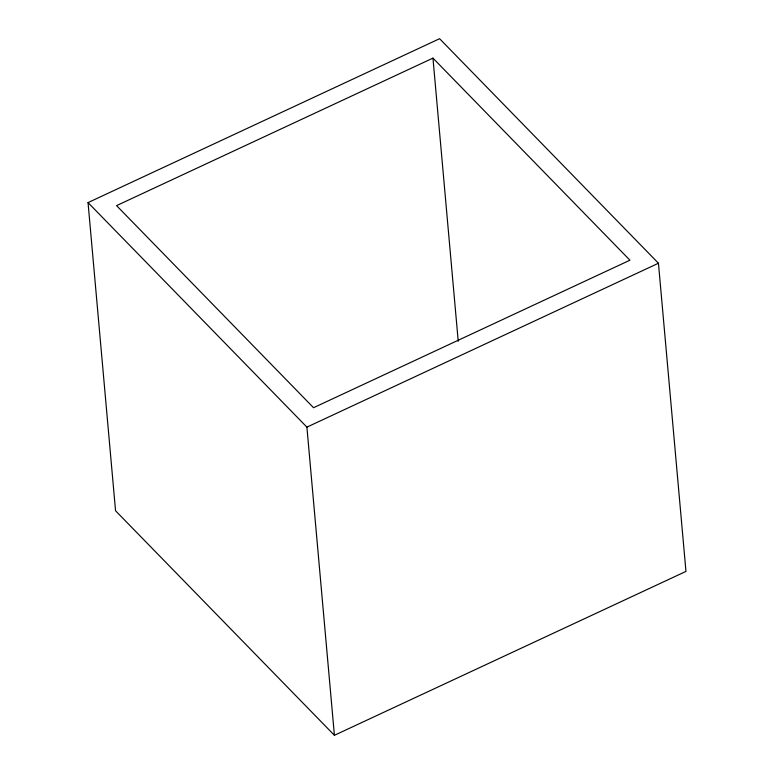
<?xml version="1.0" encoding="UTF-8"?>
<svg xmlns="http://www.w3.org/2000/svg" width="774" height="774" viewBox="0 0 774 774"><rect width="100%" height="100%" fill="white"/><g stroke="black" fill="none" stroke-linecap="round" stroke-linejoin="round"><path stroke-width="1.16" d="M88.043 202.595L439.593 38.7L658.451 263.237L685.957 571.406L334.407 735.3L115.549 510.763L88.043 202.595L306.901 427.132L334.407 735.3M432.956 58.118L116.564 205.623L313.538 407.714L629.93 260.209L432.956 58.118L458.227 341.286M306.901 427.132L658.451 263.237"/></g></svg>
